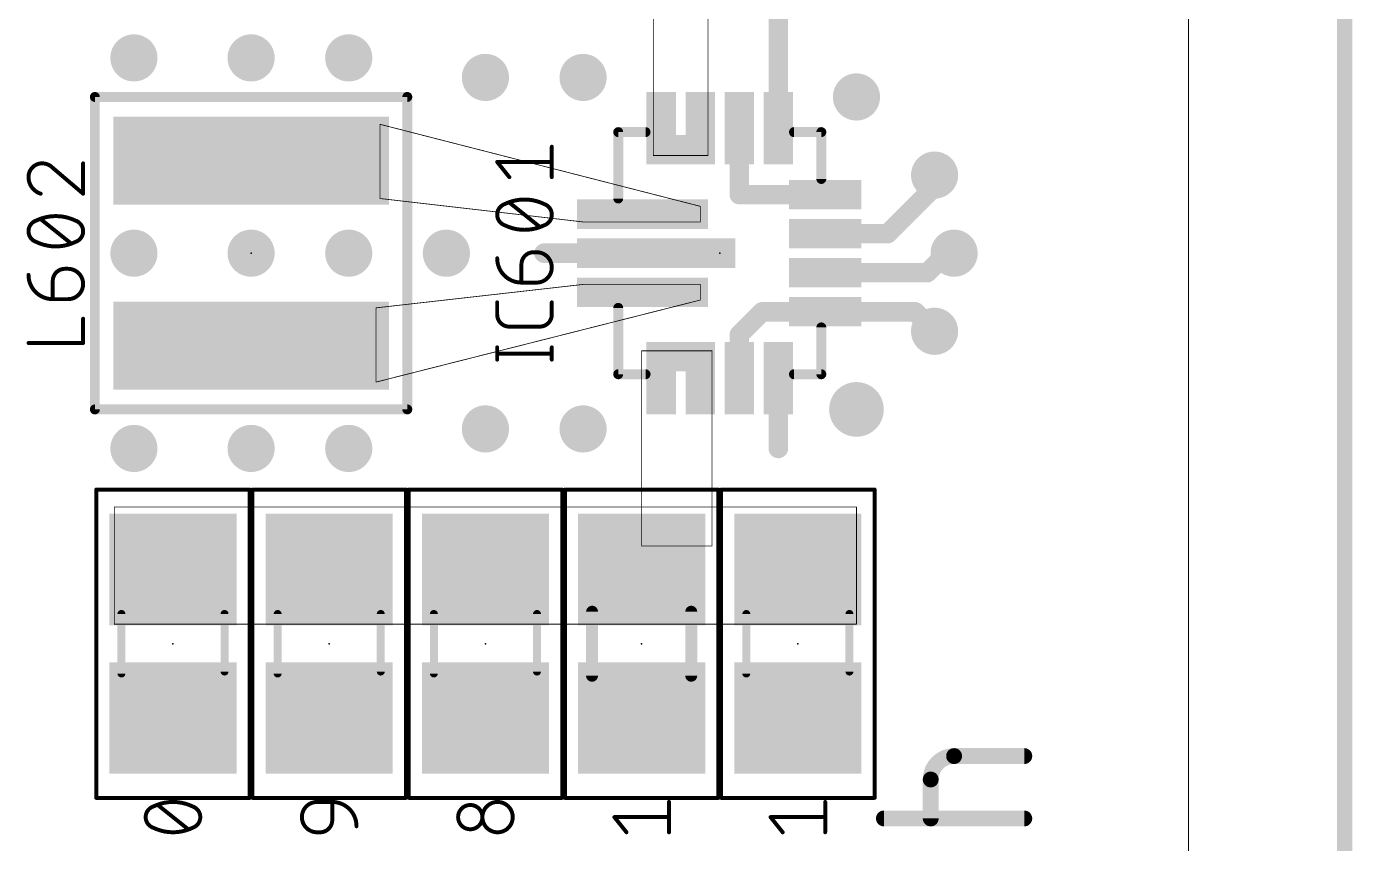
# Model space of a CAD drawing. Extents: x -59.9 to -20.9, y 122.9 to 183.1.
# Drawn here: x -37.88 to -20.9, y 162.44 to 172.9 of the extents above; entities that cross this region are included whole.
import ezdxf

# ---------------------------------------------------------------- set-up
doc = ezdxf.new("R2010")
doc.units = 0
for name, color, linetype in [('1', 12, 'CONTINUOUS'), ('18', 110, 'CONTINUOUS'), ('20', 31, 'CONTINUOUS'), ('21', 253, 'CONTINUOUS'), ('23', 53, 'CONTINUOUS'), ('25', 253, 'CONTINUOUS'), ('29', 253, 'CONTINUOUS'), ('39', 12, 'CONTINUOUS'), ('51', 253, 'CONTINUOUS')]:
    doc.layers.add(name, color=color, linetype=linetype)

# ---------------------------------------------------------------- blocks, each defined once
blk = doc.blocks.new('RECT')
blk.add_solid([(-0.5, -0.5), (0.5, -0.5), (-0.5, 0.5), (0.5, 0.5)])
blk = doc.blocks.new('ROUNDV')
at = {"const_width": 0.5}
blk.add_lwpolyline([(0, -0.25, 1), (0, 0.25, 1), (0, -0.25)], format="xyb", dxfattribs=at)

msp = doc.modelspace()

# ---------------------------------------------------------------- linework, layer by layer
at = {"layer": '1'}
for points, const_width in [([(-21, 183), (-21, 123)], 0.2), ([(-28.25, 171.6), (-28.25, 174.05)], 0.25), ([(-29.85, 171.25), (-29.85, 173.5)], 0.01), ([(-29.15, 173.5), (-29.15, 171.25)], 0.01), ([(-33.35, 171.65), (-33.35, 170.75)], 0.01), ([(-29.25, 170.6), (-33.35, 171.65)], 0.01), ([(-28.75, 170.75), (-28.75, 171.6)], 0.25), ([(-29.15, 171.25), (-29.85, 171.25)], 0.01), ([(-26.25, 171), (-26.25, 170.85)], 0.25), ([(-26.25, 170.85), (-26.85, 170.25)], 0.25), ([(-27.65, 170.75), (-28.75, 170.75)], 0.25), ([(-33.35, 170.75), (-33.35, 170.7)], 0.01), ([(-33.35, 170.7), (-30.75, 170.4)], 0.01), ([(-29.25, 170.4), (-29.25, 170.6)], 0.01), ([(-30.75, 170.4), (-29.25, 170.4)], 0.01), ([(-27.65, 170.25), (-26.85, 170.25)], 0.25), ([(-29.815, 170), (-31.25, 170)], 0.25), ([(-26.3447, 169.75), (-26.0947, 170)], 0.25), ([(-26.0947, 170), (-26, 170)], 0.25), ([(-27.65, 169.75), (-26.3447, 169.75)], 0.25), ([(-30.75, 169.6), (-33.4, 169.3)], 0.01), ([(-29.25, 169.6), (-30.75, 169.6)], 0.01), ([(-29.25, 169.4), (-29.25, 169.6)], 0.01), ([(-33.4, 168.35), (-29.25, 169.4)], 0.01), ([(-33.4, 169.3), (-33.4, 168.35)], 0.01), ([(-28.75, 168.9553), (-28.4553, 169.25)], 0.25), ([(-28.4553, 169.25), (-27.65, 169.25)], 0.25), ([(-27.65, 169.25), (-26.5, 169.25)], 0.25), ([(-26.5, 169.25), (-26.25, 169)], 0.25), ([(-28.75, 168.4), (-28.75, 168.9553)], 0.25), ([(-30, 168.75), (-29.1, 168.75)], 0.01), ([(-30, 166.25), (-30, 168.75)], 0.01), ([(-29.1, 168.75), (-29.1, 166.25)], 0.01), ([(-28.25, 168.4), (-28.25, 167.5)], 0.25), ([(-36.75, 166.75), (-27.25, 166.75)], 0.01), ([(-36.75, 165.25), (-36.75, 166.75)], 0.01), ([(-27.25, 166.75), (-27.25, 165.25)], 0.01), ([(-29.1, 166.25), (-30, 166.25)], 0.01), ([(-28, 165.95), (-28, 166)], 0.25), ([(-27.25, 165.25), (-36.75, 165.25)], 0.01), ([(-30, 164.05), (-30, 164)], 0.25)]:
    msp.add_lwpolyline(points, dxfattribs=dict(at, const_width=const_width))
for points, const_width in [([(-33.3475, 171.65, 1), (-33.3525, 171.65)], 0.005), ([(-33.3494, 171.6524, 1), (-33.3506, 171.6476)], 0.005), ([(-28.6875, 171.6, 1), (-28.8125, 171.6)], 0.125), ([(-28.3125, 171.6, 1), (-28.1875, 171.6)], 0.125), ([(-29.85, 171.2525, 1), (-29.85, 171.2475)], 0.005), ([(-29.8525, 171.25, 1), (-29.8475, 171.25)], 0.005), ([(-29.1525, 171.25, 1), (-29.1475, 171.25)], 0.005), ([(-29.15, 171.2475, 1), (-29.15, 171.2525)], 0.005), ([(-26.1875, 171, 1), (-26.3125, 171)], 0.125), ([(-26.2058, 170.8058, 1), (-26.2942, 170.8942)], 0.125), ([(-28.75, 170.8125, 1), (-28.75, 170.6875)], 0.125), ([(-28.8125, 170.75, 1), (-28.6875, 170.75)], 0.125), ([(-27.65, 170.6875, 1), (-27.65, 170.8125)], 0.125), ([(-26.3125, 170.85, 1), (-26.1875, 170.85)], 0.125), ([(-33.3475, 170.75, 1), (-33.3525, 170.75)], 0.005), ([(-33.3525, 170.75, 1), (-33.3475, 170.75)], 0.005), ([(-33.3497, 170.7025, 1), (-33.3503, 170.6975)], 0.005), ([(-33.3525, 170.7, 1), (-33.3475, 170.7)], 0.005), ([(-29.2475, 170.6, 1), (-29.2525, 170.6)], 0.005), ([(-29.2506, 170.5976, 1), (-29.2494, 170.6024)], 0.005), ([(-30.75, 170.4025, 1), (-30.75, 170.3975)], 0.005), ([(-30.7503, 170.3975, 1), (-30.7497, 170.4025)], 0.005), ([(-29.2525, 170.4, 1), (-29.2475, 170.4)], 0.005), ([(-29.25, 170.3975, 1), (-29.25, 170.4025)], 0.005), ([(-27.65, 170.3125, 1), (-27.65, 170.1875)], 0.125), ([(-26.8942, 170.2942, 1), (-26.8058, 170.2058)], 0.125), ([(-26.85, 170.1875, 1), (-26.85, 170.3125)], 0.125), ([(-31.25, 170.0625, 1), (-31.25, 169.9375)], 0.125), ([(-29.815, 169.9375, 1), (-29.815, 170.0625)], 0.125), ([(-26.0947, 170.0625, 1), (-26.0947, 169.9375)], 0.125), ([(-26.0505, 169.9558, 1), (-26.1389, 170.0442)], 0.125), ([(-26, 169.9375, 1), (-26, 170.0625)], 0.125), ([(-27.65, 169.8125, 1), (-27.65, 169.6875)], 0.125), ([(-26.3889, 169.7942, 1), (-26.3005, 169.7058)], 0.125), ([(-26.3447, 169.6875, 1), (-26.3447, 169.8125)], 0.125), ([(-30.75, 169.6025, 1), (-30.75, 169.5975)], 0.005), ([(-30.7497, 169.5975, 1), (-30.7503, 169.6025)], 0.005), ([(-29.2475, 169.6, 1), (-29.2525, 169.6)], 0.005), ([(-29.25, 169.5975, 1), (-29.25, 169.6025)], 0.005), ([(-33.3975, 169.3, 1), (-33.4025, 169.3)], 0.005), ([(-33.4003, 169.3025, 1), (-33.3997, 169.2975)], 0.005), ([(-29.2525, 169.4, 1), (-29.2475, 169.4)], 0.005), ([(-29.2494, 169.3976, 1), (-29.2506, 169.4024)], 0.005), ([(-28.4553, 169.3125, 1), (-28.4553, 169.1875)], 0.125), ([(-28.4111, 169.2058, 1), (-28.4995, 169.2942)], 0.125), ([(-27.65, 169.3125, 1), (-27.65, 169.1875)], 0.125), ([(-27.65, 169.1875, 1), (-27.65, 169.3125)], 0.125), ([(-26.4558, 169.2942, 1), (-26.5442, 169.2058)], 0.125), ([(-26.5, 169.1875, 1), (-26.5, 169.3125)], 0.125), ([(-28.6875, 168.9553, 1), (-28.8125, 168.9553)], 0.125), ([(-26.2942, 168.9558, 1), (-26.2058, 169.0442)], 0.125), ([(-28.7942, 168.9995, 1), (-28.7058, 168.9111)], 0.125), ([(-30, 168.7525, 1), (-30, 168.7475)], 0.005), ([(-29.9975, 168.75, 1), (-30.0025, 168.75)], 0.005), ([(-29.0975, 168.75, 1), (-29.1025, 168.75)], 0.005), ([(-29.1, 168.7475, 1), (-29.1, 168.7525)], 0.005), ([(-28.8125, 168.4, 1), (-28.6875, 168.4)], 0.125), ([(-28.1875, 168.4, 1), (-28.3125, 168.4)], 0.125), ([(-33.4006, 168.3524, 1), (-33.3994, 168.3476)], 0.005), ([(-33.4025, 168.35, 1), (-33.3975, 168.35)], 0.005), ([(-28.3125, 167.5, 1), (-28.1875, 167.5)], 0.125), ([(-36.75, 166.7525, 1), (-36.75, 166.7475)], 0.005), ([(-36.7475, 166.75, 1), (-36.7525, 166.75)], 0.005), ([(-27.2475, 166.75, 1), (-27.2525, 166.75)], 0.005), ([(-27.25, 166.7475, 1), (-27.25, 166.7525)], 0.005), ([(-30, 166.2525, 1), (-30, 166.2475)], 0.005), ([(-30.0025, 166.25, 1), (-29.9975, 166.25)], 0.005), ([(-29.1025, 166.25, 1), (-29.0975, 166.25)], 0.005), ([(-29.1, 166.2475, 1), (-29.1, 166.2525)], 0.005), ([(-27.9375, 166, 1), (-28.0625, 166)], 0.125), ([(-28.0625, 165.95, 1), (-27.9375, 165.95)], 0.125), ([(-36.75, 165.2525, 1), (-36.75, 165.2475)], 0.005), ([(-36.7525, 165.25, 1), (-36.7475, 165.25)], 0.005), ([(-27.2525, 165.25, 1), (-27.2475, 165.25)], 0.005), ([(-27.25, 165.2475, 1), (-27.25, 165.2525)], 0.005), ([(-29.9375, 164.05, 1), (-30.0625, 164.05)], 0.125), ([(-30.0625, 164, 1), (-29.9375, 164)], 0.125)]:
    msp.add_lwpolyline(points, format="xyb", dxfattribs=dict(at, const_width=const_width))
at = {"layer": '20', "const_width": 0.01}
msp.add_lwpolyline([(-23, 178), (-23, 128)], dxfattribs=at)
at = {"layer": '21', "const_width": 0.127}
for points in [[(-37, 168), (-37, 172)], [(-37, 172), (-33, 172)], [(-33, 172), (-33, 168)], [(-29.95, 171.55), (-30.3, 171.55)], [(-30.3, 171.55), (-30.3, 170.7)], [(-27.7, 171.55), (-28.05, 171.55)], [(-27.7, 170.95), (-27.7, 171.55)], [(-30.3, 168.45), (-30.3, 169.3)], [(-27.7, 168.45), (-27.7, 169.05)], [(-29.95, 168.45), (-30.3, 168.45)], [(-27.7, 168.45), (-28.05, 168.45)], [(-33, 168), (-37, 168)]]:
    msp.add_lwpolyline(points, dxfattribs=at)
at = {"layer": '21'}
for points, const_width in [([(-36.9682, 172, 1), (-37.0318, 172)], 0.0635), ([(-37, 172.0317, 1), (-37, 171.9683)], 0.0635), ([(-32.9682, 172, 1), (-33.0318, 172)], 0.0635), ([(-33, 171.9683, 1), (-33, 172.0317)], 0.0635), ([(-30.3, 171.5817, 1), (-30.3, 171.5183)], 0.0635), ([(-30.2683, 171.55, 1), (-30.3317, 171.55)], 0.0635), ([(-29.95, 171.5183, 1), (-29.95, 171.5817)], 0.0635), ([(-28.05, 171.5817, 1), (-28.05, 171.5183)], 0.0635), ([(-27.6683, 171.55, 1), (-27.7318, 171.55)], 0.0635), ([(-27.7, 171.5183, 1), (-27.7, 171.5817)], 0.0635), ([(-27.7318, 170.95, 1), (-27.6683, 170.95)], 0.0635), ([(-30.3317, 170.7, 1), (-30.2683, 170.7)], 0.0635), ([(-30.2683, 169.3, 1), (-30.3317, 169.3)], 0.0635), ([(-27.6683, 169.05, 1), (-27.7318, 169.05)], 0.0635), ([(-30.3, 168.4818, 1), (-30.3, 168.4183)], 0.0635), ([(-30.3317, 168.45, 1), (-30.2683, 168.45)], 0.0635), ([(-29.95, 168.4183, 1), (-29.95, 168.4818)], 0.0635), ([(-28.05, 168.4818, 1), (-28.05, 168.4183)], 0.0635), ([(-27.7318, 168.45, 1), (-27.6683, 168.45)], 0.0635), ([(-27.7, 168.4183, 1), (-27.7, 168.4818)], 0.0635), ([(-27.25, 167.9, 1), (-27.25, 168.1, 1), (-27.25, 167.9)], 0.5), ([(-37, 168.0317, 1), (-37, 167.9683)], 0.0635), ([(-33, 167.9683, 1), (-33, 168.0317)], 0.0635), ([(-37.0318, 168, 1), (-36.9682, 168)], 0.0635), ([(-33.0318, 168, 1), (-32.9682, 168)], 0.0635)]:
    msp.add_lwpolyline(points, format="xyb", dxfattribs=dict(at, const_width=const_width))
at = {"layer": '23'}
for p in [(-35, 170), (-29, 170), (-36, 165), (-34, 165), (-32, 165), (-30, 165), (-28, 165)]:
    msp.add_point(p, dxfattribs=at)
at = {"layer": '25', "const_width": 0.0508}
for points in [[(-31.1504, 170.9738), (-31.1504, 171.3622)], [(-37.5388, 171.0916), (-37.1504, 170.7614)], [(-37.1504, 170.7614), (-37.1504, 171.1499)], [(-31.6942, 170.9738), (-31.8496, 171.168)], [(-31.8496, 171.168), (-31.1504, 171.168)], [(-31.3058, 170.3376), (-31.6942, 170.6484)], [(-37.3058, 170.1253), (-37.6942, 170.436)], [(-31.3835, 170.0122), (-31.3446, 170.0122)], [(-37.3835, 169.7999), (-37.3446, 169.7999)], [(-31.5388, 169.6238), (-31.5388, 169.8568)], [(-37.5388, 169.4114), (-37.5388, 169.6445)], [(-31.3446, 169.6238), (-31.5388, 169.6238)], [(-37.3446, 169.4114), (-37.5388, 169.4114)], [(-31.8496, 169.2148), (-31.8496, 169.3702)], [(-31.1504, 169.3702), (-31.1504, 169.2148)], [(-37.1504, 168.8501), (-37.1504, 169.1609)], [(-31.3058, 169.0595), (-31.6942, 169.0595)], [(-37.8496, 168.8501), (-37.1504, 168.8501)], [(-31.8496, 168.6378), (-31.8496, 168.7932)], [(-31.8496, 168.7155), (-31.1504, 168.7155)], [(-31.1504, 168.6378), (-31.1504, 168.7932)], [(-35.8058, 162.625), (-36.1942, 162.9358)], [(-34.1554, 162.9746), (-33.9612, 162.9746)], [(-33.9612, 162.9746), (-33.9612, 162.7415)], [(-29.6504, 162.5862), (-29.6504, 162.9746)], [(-27.6504, 162.5862), (-27.6504, 162.9746)], [(-30.1942, 162.5862), (-30.3496, 162.7804)], [(-30.3496, 162.7804), (-29.6504, 162.7804)], [(-28.1942, 162.5862), (-28.3496, 162.7804)], [(-28.3496, 162.7804), (-27.6504, 162.7804)], [(-34.1165, 162.5862), (-34.1554, 162.5862)]]:
    msp.add_lwpolyline(points, dxfattribs=at)
at = {"layer": '25'}
for points, const_width in [([(-31.1377, 171.3622, 1), (-31.1631, 171.3622)], 0.0254), ([(-37.6748, 171.1499, 0.4142), (-37.8496, 170.9751)], 0.0508), ([(-37.5388, 171.0916, 0.2053), (-37.6748, 171.1499)], 0.0508), ([(-37.6748, 171.1626, 1), (-37.6748, 171.1372)], 0.0254), ([(-37.6748, 171.1372, 1), (-37.6748, 171.1626)], 0.0254), ([(-37.5306, 171.1013, 1), (-37.5471, 171.0819)], 0.0254), ([(-37.548, 171.0828, 1), (-37.5296, 171.1003)], 0.0254), ([(-37.1377, 171.1499, 1), (-37.1631, 171.1499)], 0.0254), ([(-31.8397, 171.1759, 1), (-31.8595, 171.1601)], 0.0254), ([(-31.8496, 171.1807, 1), (-31.8496, 171.1553)], 0.0254), ([(-31.1504, 171.1553, 1), (-31.1504, 171.1807)], 0.0254), ([(-37.8496, 170.9751, 0.3252), (-37.6942, 170.7614)], 0.0508), ([(-37.8369, 170.9751, 1), (-37.8623, 170.9751)], 0.0254), ([(-37.8623, 170.9751, 1), (-37.8369, 170.9751)], 0.0254), ([(-31.7041, 170.9658, 1), (-31.6843, 170.9817)], 0.0254), ([(-31.1631, 170.9738, 1), (-31.1377, 170.9738)], 0.0254), ([(-37.6981, 170.7493, 1), (-37.6903, 170.7735)], 0.0254), ([(-37.1631, 170.7614, 1), (-37.1377, 170.7614)], 0.0254), ([(-37.1586, 170.7517, 1), (-37.1422, 170.7711)], 0.0254), ([(-31.7525, 170.6289, 0.3205), (-31.8496, 170.493)], 0.0508), ([(-31.5, 170.6872, 0.1139), (-31.7525, 170.6289)], 0.0508), ([(-31.7581, 170.6404, 1), (-31.7469, 170.6175)], 0.0254), ([(-31.7484, 170.6169, 1), (-31.7566, 170.641)], 0.0254), ([(-31.6863, 170.6583, 1), (-31.7022, 170.6384)], 0.0254), ([(-31.2475, 170.6289, 0.1139), (-31.5, 170.6872)], 0.0508), ([(-31.5, 170.6999, 1), (-31.5, 170.6745)], 0.0254), ([(-31.5, 170.6745, 1), (-31.5, 170.6999)], 0.0254), ([(-31.1504, 170.493, 0.3205), (-31.2475, 170.6289)], 0.0508), ([(-31.2434, 170.6409, 1), (-31.2516, 170.6169)], 0.0254), ([(-31.2531, 170.6175, 1), (-31.2419, 170.6404)], 0.0254), ([(-37.7525, 170.4166, 0.3205), (-37.8496, 170.2806)], 0.0508), ([(-37.5, 170.4749, 0.1139), (-37.7525, 170.4166)], 0.0508), ([(-37.7581, 170.428, 1), (-37.7469, 170.4052)], 0.0254), ([(-37.7484, 170.4046, 1), (-37.7566, 170.4286)], 0.0254), ([(-37.6863, 170.4459, 1), (-37.7022, 170.4261)], 0.0254), ([(-37.2475, 170.4166, 0.1139), (-37.5, 170.4749)], 0.0508), ([(-37.5, 170.4876, 1), (-37.5, 170.4622)], 0.0254), ([(-37.5, 170.4622, 1), (-37.5, 170.4876)], 0.0254), ([(-37.1504, 170.2806, 0.3205), (-37.2475, 170.4166)], 0.0508), ([(-37.2434, 170.4286, 1), (-37.2516, 170.4046)], 0.0254), ([(-37.2531, 170.4052, 1), (-37.2419, 170.428)], 0.0254), ([(-31.8496, 170.493, 0.3205), (-31.7525, 170.357)], 0.0508), ([(-31.8369, 170.493, 1), (-31.8623, 170.493)], 0.0254), ([(-31.8623, 170.493, 1), (-31.8369, 170.493)], 0.0254), ([(-31.2475, 170.357, 0.3205), (-31.1504, 170.493)], 0.0508), ([(-31.1377, 170.493, 1), (-31.1631, 170.493)], 0.0254), ([(-31.1631, 170.493, 1), (-31.1377, 170.493)], 0.0254), ([(-37.8496, 170.2806, 0.3205), (-37.7525, 170.1447)], 0.0508), ([(-37.8369, 170.2806, 1), (-37.8623, 170.2806)], 0.0254), ([(-37.8623, 170.2806, 1), (-37.8369, 170.2806)], 0.0254), ([(-37.2475, 170.1447, 0.3205), (-37.1504, 170.2806)], 0.0508), ([(-37.1377, 170.2806, 1), (-37.1631, 170.2806)], 0.0254), ([(-37.1631, 170.2806, 1), (-37.1377, 170.2806)], 0.0254), ([(-31.7525, 170.357, 0.1139), (-31.5, 170.2988)], 0.0508), ([(-31.7469, 170.3684, 1), (-31.7581, 170.3456)], 0.0254), ([(-31.7566, 170.345, 1), (-31.7484, 170.369)], 0.0254), ([(-31.5, 170.2988, 0.1139), (-31.2475, 170.357)], 0.0508), ([(-31.5, 170.3115, 1), (-31.5, 170.2861)], 0.0254), ([(-31.5, 170.2861, 1), (-31.5, 170.3115)], 0.0254), ([(-31.3137, 170.3277, 1), (-31.2978, 170.3475)], 0.0254), ([(-31.2516, 170.369, 1), (-31.2434, 170.345)], 0.0254), ([(-31.2419, 170.3456, 1), (-31.2531, 170.3684)], 0.0254), ([(-37.7525, 170.1447, 0.1139), (-37.5, 170.0864)], 0.0508), ([(-37.7469, 170.1561, 1), (-37.7581, 170.1333)], 0.0254), ([(-37.7566, 170.1327, 1), (-37.7484, 170.1567)], 0.0254), ([(-37.5, 170.0864, 0.1139), (-37.2475, 170.1447)], 0.0508), ([(-37.5, 170.0991, 1), (-37.5, 170.0737)], 0.0254), ([(-37.5, 170.0737, 1), (-37.5, 170.0991)], 0.0254), ([(-37.3137, 170.1153, 1), (-37.2978, 170.1352)], 0.0254), ([(-37.2516, 170.1567, 1), (-37.2434, 170.1327)], 0.0254), ([(-37.2419, 170.1333, 1), (-37.2531, 170.1561)], 0.0254), ([(-31.8496, 169.9345, 0.4142), (-31.5388, 169.6238)], 0.0508), ([(-31.8369, 169.9345, 1), (-31.8623, 169.9345)], 0.0254), ([(-31.3835, 170.0122, 0.4142), (-31.5388, 169.8568)], 0.0508), ([(-31.3835, 170.0249, 1), (-31.3835, 169.9995)], 0.0254), ([(-31.3835, 169.9995, 1), (-31.3835, 170.0249)], 0.0254), ([(-31.3446, 169.6238, 1), (-31.3446, 170.0122)], 0.0508), ([(-31.3446, 170.0249, 1), (-31.3446, 169.9995)], 0.0254), ([(-31.3446, 169.9995, 1), (-31.3446, 170.0249)], 0.0254), ([(-37.3835, 169.7999, 0.4142), (-37.5388, 169.6445)], 0.0508), ([(-37.3835, 169.8126, 1), (-37.3835, 169.7872)], 0.0254), ([(-37.3835, 169.7872, 1), (-37.3835, 169.8126)], 0.0254), ([(-37.3446, 169.4114, 1), (-37.3446, 169.7999)], 0.0508), ([(-37.3446, 169.8126, 1), (-37.3446, 169.7872)], 0.0254), ([(-37.3446, 169.7872, 1), (-37.3446, 169.8126)], 0.0254), ([(-31.5261, 169.8568, 1), (-31.5515, 169.8568)], 0.0254), ([(-31.5515, 169.8568, 1), (-31.5261, 169.8568)], 0.0254), ([(-37.8496, 169.7222, 0.4142), (-37.5388, 169.4114)], 0.0508), ([(-37.8369, 169.7222, 1), (-37.8623, 169.7222)], 0.0254), ([(-37.5261, 169.6445, 1), (-37.5515, 169.6445)], 0.0254), ([(-37.5515, 169.6445, 1), (-37.5261, 169.6445)], 0.0254), ([(-31.5388, 169.6365, 1), (-31.5388, 169.6111)], 0.0254), ([(-31.5515, 169.6238, 1), (-31.5261, 169.6238)], 0.0254), ([(-31.5388, 169.6111, 1), (-31.5388, 169.6365)], 0.0254), ([(-31.3446, 169.6365, 1), (-31.3446, 169.6111)], 0.0254), ([(-31.3446, 169.6111, 1), (-31.3446, 169.6365)], 0.0254), ([(-37.5388, 169.4241, 1), (-37.5388, 169.3987)], 0.0254), ([(-37.5515, 169.4114, 1), (-37.5261, 169.4114)], 0.0254), ([(-37.5388, 169.3987, 1), (-37.5388, 169.4241)], 0.0254), ([(-37.3446, 169.4241, 1), (-37.3446, 169.3987)], 0.0254), ([(-37.3446, 169.3987, 1), (-37.3446, 169.4241)], 0.0254), ([(-31.8369, 169.3702, 1), (-31.8623, 169.3702)], 0.0254), ([(-31.1377, 169.3702, 1), (-31.1631, 169.3702)], 0.0254), ([(-37.1377, 169.1609, 1), (-37.1631, 169.1609)], 0.0254), ([(-31.8496, 169.2148, 0.4142), (-31.6942, 169.0595)], 0.0508), ([(-31.8369, 169.2148, 1), (-31.8623, 169.2148)], 0.0254), ([(-31.8623, 169.2148, 1), (-31.8369, 169.2148)], 0.0254), ([(-31.6942, 169.0722, 1), (-31.6942, 169.0468)], 0.0254), ([(-31.6942, 169.0468, 1), (-31.6942, 169.0722)], 0.0254), ([(-31.3058, 169.0595, 0.4142), (-31.1504, 169.2148)], 0.0508), ([(-31.3058, 169.0722, 1), (-31.3058, 169.0468)], 0.0254), ([(-31.3058, 169.0468, 1), (-31.3058, 169.0722)], 0.0254), ([(-31.1377, 169.2148, 1), (-31.1631, 169.2148)], 0.0254), ([(-31.1631, 169.2148, 1), (-31.1377, 169.2148)], 0.0254), ([(-37.8496, 168.8628, 1), (-37.8496, 168.8374)], 0.0254), ([(-37.1631, 168.8501, 1), (-37.1377, 168.8501)], 0.0254), ([(-37.1504, 168.8374, 1), (-37.1504, 168.8628)], 0.0254), ([(-31.8369, 168.7932, 1), (-31.8623, 168.7932)], 0.0254), ([(-31.8496, 168.7282, 1), (-31.8496, 168.7028)], 0.0254), ([(-31.1377, 168.7932, 1), (-31.1631, 168.7932)], 0.0254), ([(-31.1504, 168.7028, 1), (-31.1504, 168.7282)], 0.0254), ([(-31.8623, 168.6378, 1), (-31.8369, 168.6378)], 0.0254), ([(-31.1631, 168.6378, 1), (-31.1377, 168.6378)], 0.0254), ([(-36, 162.9746, 0.1139), (-36.2525, 162.9163)], 0.0508), ([(-36.1863, 162.9457, 1), (-36.2022, 162.9258)], 0.0254), ([(-35.7475, 162.9163, 0.1139), (-36, 162.9746)], 0.0508), ([(-36, 162.9873, 1), (-36, 162.9619)], 0.0254), ([(-36, 162.9619, 1), (-36, 162.9873)], 0.0254), ([(-34.1554, 162.9746, 1), (-34.1554, 162.5862)], 0.0508), ([(-34.1554, 162.9873, 1), (-34.1554, 162.9619)], 0.0254), ([(-34.1554, 162.9619, 1), (-34.1554, 162.9873)], 0.0254), ([(-33.9485, 162.9746, 1), (-33.9739, 162.9746)], 0.0254), ([(-33.6504, 162.6638, 0.4142), (-33.9612, 162.9746)], 0.0508), ([(-33.9612, 162.9873, 1), (-33.9612, 162.9619)], 0.0254), ([(-33.9612, 162.9619, 1), (-33.9612, 162.9873)], 0.0254), ([(-32.1942, 162.9358, 1), (-32.1942, 162.625)], 0.0508), ([(-32.1942, 162.625, 1), (-32.1942, 162.9358)], 0.0508), ([(-32.1942, 162.9485, 1), (-32.1942, 162.9231)], 0.0254), ([(-32.1942, 162.9231, 1), (-32.1942, 162.9485)], 0.0254), ([(-31.8446, 162.9746, 1), (-31.8446, 162.5862)], 0.0508), ([(-31.8446, 162.5862, 1), (-31.8446, 162.9746)], 0.0508), ([(-31.8446, 162.9873, 1), (-31.8446, 162.9619)], 0.0254), ([(-31.8446, 162.9619, 1), (-31.8446, 162.9873)], 0.0254), ([(-29.6377, 162.9746, 1), (-29.6631, 162.9746)], 0.0254), ([(-27.6377, 162.9746, 1), (-27.6631, 162.9746)], 0.0254), ([(-36.2525, 162.9163, 0.3205), (-36.3496, 162.7804)], 0.0508), ([(-36.3496, 162.7804, 0.3205), (-36.2525, 162.6444)], 0.0508), ([(-36.3369, 162.7804, 1), (-36.3623, 162.7804)], 0.0254), ([(-36.3623, 162.7804, 1), (-36.3369, 162.7804)], 0.0254), ([(-36.2581, 162.9277, 1), (-36.2469, 162.9049)], 0.0254), ([(-36.2484, 162.9043, 1), (-36.2566, 162.9283)], 0.0254), ([(-35.6504, 162.7804, 0.3205), (-35.7475, 162.9163)], 0.0508), ([(-35.7434, 162.9283, 1), (-35.7516, 162.9043)], 0.0254), ([(-35.7475, 162.6444, 0.3205), (-35.6504, 162.7804)], 0.0508), ([(-35.7531, 162.9049, 1), (-35.7419, 162.9277)], 0.0254), ([(-35.6377, 162.7804, 1), (-35.6631, 162.7804)], 0.0254), ([(-35.6631, 162.7804, 1), (-35.6377, 162.7804)], 0.0254), ([(-30.3496, 162.7931, 1), (-30.3496, 162.7677)], 0.0254), ([(-30.3397, 162.7883, 1), (-30.3595, 162.7724)], 0.0254), ([(-29.6504, 162.7677, 1), (-29.6504, 162.7931)], 0.0254), ([(-28.3496, 162.7931, 1), (-28.3496, 162.7677)], 0.0254), ([(-28.3397, 162.7883, 1), (-28.3595, 162.7724)], 0.0254), ([(-27.6504, 162.7677, 1), (-27.6504, 162.7931)], 0.0254), ([(-36.2525, 162.6444, 0.1139), (-36, 162.5862)], 0.0508), ([(-36.2469, 162.6558, 1), (-36.2581, 162.633)], 0.0254), ([(-36.2566, 162.6324, 1), (-36.2484, 162.6564)], 0.0254), ([(-36, 162.5862, 0.1139), (-35.7475, 162.6444)], 0.0508), ([(-35.8137, 162.6151, 1), (-35.7978, 162.6349)], 0.0254), ([(-35.7516, 162.6564, 1), (-35.7434, 162.6324)], 0.0254), ([(-35.7419, 162.633, 1), (-35.7531, 162.6558)], 0.0254), ([(-34.1165, 162.5862, 0.4142), (-33.9612, 162.7415)], 0.0508), ([(-33.9485, 162.7415, 1), (-33.9739, 162.7415)], 0.0254), ([(-33.9739, 162.7415, 1), (-33.9485, 162.7415)], 0.0254), ([(-33.6631, 162.6638, 1), (-33.6377, 162.6638)], 0.0254), ([(-32.1942, 162.6377, 1), (-32.1942, 162.6123)], 0.0254), ([(-32.1942, 162.6123, 1), (-32.1942, 162.6377)], 0.0254), ([(-36, 162.5989, 1), (-36, 162.5735)], 0.0254), ([(-36, 162.5735, 1), (-36, 162.5989)], 0.0254), ([(-34.1554, 162.5989, 1), (-34.1554, 162.5735)], 0.0254), ([(-34.1554, 162.5735, 1), (-34.1554, 162.5989)], 0.0254), ([(-34.1165, 162.5989, 1), (-34.1165, 162.5735)], 0.0254), ([(-34.1165, 162.5735, 1), (-34.1165, 162.5989)], 0.0254), ([(-31.8446, 162.5989, 1), (-31.8446, 162.5735)], 0.0254), ([(-31.8446, 162.5735, 1), (-31.8446, 162.5989)], 0.0254), ([(-30.2041, 162.5782, 1), (-30.1843, 162.5941)], 0.0254), ([(-29.6631, 162.5862, 1), (-29.6377, 162.5862)], 0.0254), ([(-28.2041, 162.5782, 1), (-28.1843, 162.5941)], 0.0254), ([(-27.6631, 162.5862, 1), (-27.6377, 162.5862)], 0.0254)]:
    msp.add_lwpolyline(points, format="xyb", dxfattribs=dict(at, const_width=const_width))
at = {"layer": '29'}
for points, const_width in [([(-26, 163.5618, 0.4142), (-26.2995, 163.2623)], 0.2032), ([(-26, 163.6126, 1), (-26, 163.511)], 0.1016), ([(-26, 163.511, 1), (-26, 163.6126)], 0.1016), ([(-25.1016, 163.511, 1), (-25.1016, 163.6126)], 0.1016), ([(-26.2487, 163.2623, 1), (-26.3503, 163.2623)], 0.1016), ([(-26.3503, 163.2623, 1), (-26.2487, 163.2623)], 0.1016), ([(-26.8984, 162.814, 1), (-26.8984, 162.7124)], 0.1016), ([(-26.3503, 162.7632, 1), (-26.2487, 162.7632)], 0.1016), ([(-25.1016, 162.7124, 1), (-25.1016, 162.814)], 0.1016)]:
    msp.add_lwpolyline(points, format="xyb", dxfattribs=dict(at, const_width=const_width))
at = {"layer": '29', "const_width": 0.2032}
for points in [[(-26, 163.5618), (-25.1016, 163.5618)], [(-26.2995, 162.7632), (-26.2995, 163.2623)], [(-25.1016, 162.7632), (-26.8984, 162.7632)]]:
    msp.add_lwpolyline(points, dxfattribs=at)
at = {"layer": '39', "const_width": 0.0508}
for points in [[(-36.983, 163.027), (-36.983, 166.973)], [(-36.983, 166.973), (-35.017, 166.973)], [(-35.017, 166.973), (-35.017, 163.027)], [(-34.983, 163.027), (-34.983, 166.973)], [(-34.983, 166.973), (-33.017, 166.973)], [(-33.017, 166.973), (-33.017, 163.027)], [(-32.983, 163.027), (-32.983, 166.973)], [(-32.983, 166.973), (-31.017, 166.973)], [(-31.017, 166.973), (-31.017, 163.027)], [(-30.983, 163.027), (-30.983, 166.973)], [(-30.983, 166.973), (-29.017, 166.973)], [(-29.017, 166.973), (-29.017, 163.027)], [(-28.983, 163.027), (-28.983, 166.973)], [(-28.983, 166.973), (-27.017, 166.973)], [(-27.017, 166.973), (-27.017, 163.027)], [(-35.017, 163.027), (-36.983, 163.027)], [(-33.017, 163.027), (-34.983, 163.027)], [(-31.017, 163.027), (-32.983, 163.027)], [(-29.017, 163.027), (-30.983, 163.027)], [(-27.017, 163.027), (-28.983, 163.027)]]:
    msp.add_lwpolyline(points, dxfattribs=at)
at = {"layer": '39', "const_width": 0.0254}
for points in [[(-36.9703, 166.973, 1), (-36.9957, 166.973)], [(-36.983, 166.9857, 1), (-36.983, 166.9603)], [(-35.0043, 166.973, 1), (-35.0297, 166.973)], [(-35.017, 166.9603, 1), (-35.017, 166.9857)], [(-34.9703, 166.973, 1), (-34.9957, 166.973)], [(-34.983, 166.9857, 1), (-34.983, 166.9603)], [(-33.0043, 166.973, 1), (-33.0297, 166.973)], [(-33.017, 166.9603, 1), (-33.017, 166.9857)], [(-32.9703, 166.973, 1), (-32.9957, 166.973)], [(-32.983, 166.9857, 1), (-32.983, 166.9603)], [(-31.0043, 166.973, 1), (-31.0297, 166.973)], [(-31.017, 166.9603, 1), (-31.017, 166.9857)], [(-30.9703, 166.973, 1), (-30.9957, 166.973)], [(-30.983, 166.9857, 1), (-30.983, 166.9603)], [(-29.0043, 166.973, 1), (-29.0297, 166.973)], [(-29.017, 166.9603, 1), (-29.017, 166.9857)], [(-28.9703, 166.973, 1), (-28.9957, 166.973)], [(-28.983, 166.9857, 1), (-28.983, 166.9603)], [(-27.0043, 166.973, 1), (-27.0297, 166.973)], [(-27.017, 166.9603, 1), (-27.017, 166.9857)], [(-36.983, 163.0397, 1), (-36.983, 163.0143)], [(-36.9957, 163.027, 1), (-36.9703, 163.027)], [(-35.0297, 163.027, 1), (-35.0043, 163.027)], [(-35.017, 163.0143, 1), (-35.017, 163.0397)], [(-34.983, 163.0397, 1), (-34.983, 163.0143)], [(-34.9957, 163.027, 1), (-34.9703, 163.027)], [(-33.0297, 163.027, 1), (-33.0043, 163.027)], [(-33.017, 163.0143, 1), (-33.017, 163.0397)], [(-32.983, 163.0397, 1), (-32.983, 163.0143)], [(-32.9957, 163.027, 1), (-32.9703, 163.027)], [(-31.0297, 163.027, 1), (-31.0043, 163.027)], [(-31.017, 163.0143, 1), (-31.017, 163.0397)], [(-30.983, 163.0397, 1), (-30.983, 163.0143)], [(-30.9957, 163.027, 1), (-30.9703, 163.027)], [(-29.0297, 163.027, 1), (-29.0043, 163.027)], [(-29.017, 163.0143, 1), (-29.017, 163.0397)], [(-28.983, 163.0397, 1), (-28.983, 163.0143)], [(-28.9957, 163.027, 1), (-28.9703, 163.027)], [(-27.0297, 163.027, 1), (-27.0043, 163.027)], [(-27.017, 163.0143, 1), (-27.017, 163.0397)]]:
    msp.add_lwpolyline(points, format="xyb", dxfattribs=at)
at = {"layer": '51'}
for points, const_width in [([(-36.66, 164.619), (-36.66, 165.381)], 0.1016), ([(-35.34, 164.644), (-35.34, 165.381)], 0.1016), ([(-34.66, 164.619), (-34.66, 165.381)], 0.1016), ([(-33.34, 164.644), (-33.34, 165.381)], 0.1016), ([(-32.66, 164.619), (-32.66, 165.381)], 0.1016), ([(-31.34, 164.644), (-31.34, 165.381)], 0.1016), ([(-30.635, 164.59), (-30.635, 165.41)], 0.1524), ([(-29.365, 164.59), (-29.365, 165.41)], 0.1524), ([(-28.66, 164.619), (-28.66, 165.381)], 0.1016), ([(-27.34, 164.644), (-27.34, 165.381)], 0.1016)]:
    msp.add_lwpolyline(points, dxfattribs=dict(at, const_width=const_width))
for points, const_width in [([(-36.6346, 165.381, 1), (-36.6854, 165.381)], 0.0508), ([(-35.3146, 165.381, 1), (-35.3654, 165.381)], 0.0508), ([(-34.6346, 165.381, 1), (-34.6854, 165.381)], 0.0508), ([(-33.3146, 165.381, 1), (-33.3654, 165.381)], 0.0508), ([(-32.6346, 165.381, 1), (-32.6854, 165.381)], 0.0508), ([(-31.3146, 165.381, 1), (-31.3654, 165.381)], 0.0508), ([(-30.5969, 165.41, 1), (-30.6731, 165.41)], 0.0762), ([(-29.3269, 165.41, 1), (-29.4031, 165.41)], 0.0762), ([(-28.6346, 165.381, 1), (-28.6854, 165.381)], 0.0508), ([(-27.3146, 165.381, 1), (-27.3654, 165.381)], 0.0508), ([(-35.3654, 164.644, 1), (-35.3146, 164.644)], 0.0508), ([(-33.3654, 164.644, 1), (-33.3146, 164.644)], 0.0508), ([(-31.3654, 164.644, 1), (-31.3146, 164.644)], 0.0508), ([(-27.3654, 164.644, 1), (-27.3146, 164.644)], 0.0508), ([(-36.6854, 164.619, 1), (-36.6346, 164.619)], 0.0508), ([(-34.6854, 164.619, 1), (-34.6346, 164.619)], 0.0508), ([(-32.6854, 164.619, 1), (-32.6346, 164.619)], 0.0508), ([(-30.6731, 164.59, 1), (-30.5969, 164.59)], 0.0762), ([(-29.4031, 164.59, 1), (-29.3269, 164.59)], 0.0762), ([(-28.6854, 164.619, 1), (-28.6346, 164.619)], 0.0508)]:
    msp.add_lwpolyline(points, format="xyb", dxfattribs=dict(at, const_width=const_width))

# ---------------------------------------------------------------- block references
at = {"layer": '1'}
for p, xscale, yscale, rotation in [((-29.75, 171.6), 0.25, 0.8, 180), ((-29.25, 171.6), 0.25, 0.8, 180), ((-28.75, 171.6), 0.25, 0.8, 180), ((-28.25, 171.6), 0.25, 0.8, 180), ((-29.505, 171.325), 0.25, 0.6, 270), ((-27.65, 170.75), 0.25, 0.8, 270), ((-29.99, 170.5), 0.25, 1.55, 270), ((-27.65, 170.25), 0.25, 0.8, 270), ((-29.815, 170), 0.25, 1.9, 270), ((-27.65, 169.75), 0.25, 0.8, 270), ((-29.99, 169.5), 0.25, 1.55, 270), ((-27.65, 169.25), 0.25, 0.8, 90), ((-29.5, 168.675), 0.25, 0.6, 270), ((-36, 165.95), 1.3, 1.5, 90), ((-34, 165.95), 1.3, 1.5, 90), ((-32, 165.95), 1.3, 1.5, 90), ((-30, 165.95), 1.3, 1.5, 90), ((-28, 165.95), 1.3, 1.5, 90), ((-36, 164.05), 1.3, 1.5, 90), ((-34, 164.05), 1.3, 1.5, 90), ((-32, 164.05), 1.3, 1.5, 90), ((-30, 164.05), 1.3, 1.5, 90), ((-28, 164.05), 1.3, 1.5, 90)]:
    msp.add_blockref('RECT', p, dxfattribs=dict(at, xscale=xscale, yscale=yscale, rotation=rotation))
at = {"layer": '1', "xscale": 3.4, "rotation": 180}
for p in [(-35, 171.185), (-35, 168.815)]:
    msp.add_blockref('RECT', p, dxfattribs=at)
at = {"layer": '1', "xscale": 0.25, "yscale": 0.8}
for p in [(-29.75, 168.4), (-29.25, 168.4), (-28.75, 168.4), (-28.25, 168.4)]:
    msp.add_blockref('RECT', p, dxfattribs=at)
at = {"layer": '18', "xscale": 0.604, "yscale": 0.604}
for p in [(-36.5, 172.5), (-36.5, 172.5), (-35, 172.5), (-35, 172.5), (-33.75, 172.5), (-33.75, 172.5), (-32, 172.25), (-32, 172.25), (-30.75, 172.25), (-30.75, 172.25), (-27.25, 172), (-27.25, 172), (-26.25, 171), (-26.25, 171), (-36.5, 170), (-36.5, 170), (-35, 170), (-35, 170), (-33.75, 170), (-33.75, 170), (-32.5, 170), (-32.5, 170), (-26, 170), (-26, 170), (-26.25, 169), (-26.25, 169), (-27.25, 168), (-27.25, 168), (-32, 167.75), (-32, 167.75), (-30.75, 167.75), (-30.75, 167.75), (-36.5, 167.5), (-36.5, 167.5), (-35, 167.5), (-35, 167.5), (-33.75, 167.5), (-33.75, 167.5), (-36, 166), (-36, 166), (-34, 166), (-34, 166), (-32, 166), (-32, 166), (-30, 166), (-30, 166), (-28, 166), (-28, 166), (-36, 164), (-36, 164), (-34, 164), (-34, 164), (-32, 164), (-32, 164), (-30, 164), (-30, 164)]:
    msp.add_blockref('ROUNDV', p, dxfattribs=at)
at = {"layer": '29'}
for p, xscale, yscale, rotation in [((-29.75, 171.6), 0.377, 0.927, 180), ((-29.25, 171.6), 0.377, 0.927, 180), ((-28.75, 171.6), 0.377, 0.927, 180), ((-28.25, 171.6), 0.377, 0.927, 180), ((-35, 171.185), 3.527, 1.127, 180), ((-29.505, 171.325), 0.377, 0.727, 270), ((-27.65, 170.75), 0.377, 0.927, 270), ((-29.99, 170.5), 0.377, 1.677, 270), ((-27.65, 170.25), 0.377, 0.927, 270), ((-29.815, 170), 0.377, 2.027, 270), ((-27.65, 169.75), 0.377, 0.927, 270), ((-29.99, 169.5), 0.377, 1.677, 270), ((-27.65, 169.25), 0.377, 0.927, 90), ((-35, 168.815), 3.527, 1.127, 180), ((-29.5, 168.675), 0.377, 0.727, 270), ((-36, 165.95), 1.427, 1.627, 90), ((-34, 165.95), 1.427, 1.627, 90), ((-32, 165.95), 1.427, 1.627, 90), ((-30, 165.95), 1.427, 1.627, 90), ((-28, 165.95), 1.427, 1.627, 90), ((-36, 164.05), 1.427, 1.627, 90), ((-34, 164.05), 1.427, 1.627, 90), ((-32, 164.05), 1.427, 1.627, 90), ((-30, 164.05), 1.427, 1.627, 90), ((-28, 164.05), 1.427, 1.627, 90)]:
    msp.add_blockref('RECT', p, dxfattribs=dict(at, xscale=xscale, yscale=yscale, rotation=rotation))
at = {"layer": '29', "xscale": 0.377, "yscale": 0.927}
for p in [(-29.75, 168.4), (-29.25, 168.4), (-28.75, 168.4), (-28.25, 168.4)]:
    msp.add_blockref('RECT', p, dxfattribs=at)
at = {"layer": '51', "rotation": 90}
for p, xscale, yscale in [((-36.0012, 165.7306), 0.7501, 1.4501), ((-34.0012, 165.7306), 0.7501, 1.4501), ((-32.0012, 165.7306), 0.7501, 1.4501), ((-30.0015, 165.7314), 0.65, 1.4), ((-28.0012, 165.7306), 0.7501, 1.4501), ((-36.0012, 164.2828), 0.7501, 1.4501), ((-34.0012, 164.2828), 0.7501, 1.4501), ((-32.0012, 164.2828), 0.7501, 1.4501), ((-28.0012, 164.2828), 0.7501, 1.4501), ((-30.0015, 164.2582), 0.65, 1.4)]:
    msp.add_blockref('RECT', p, dxfattribs=dict(at, xscale=xscale, yscale=yscale))

doc.saveas('drawing.dxf')
